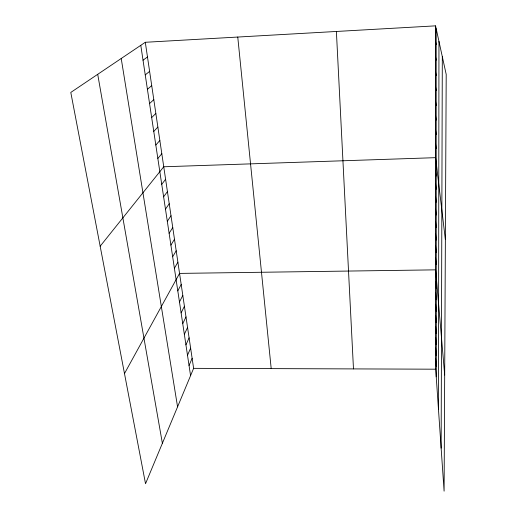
<?xml version="1.0" encoding="UTF-8"?>
<svg xmlns="http://www.w3.org/2000/svg" width="517" height="517" viewBox="0 0 517 517"><rect width="100%" height="100%" fill="white"/><g stroke="black" fill="none" stroke-linecap="round" stroke-linejoin="round"><path stroke-width="0.78" d="M438.487 409.613L438.959 41.379M441.137 448.123L442.313 56.689M145.303 42.284L193.617 368.343L145.523 483.725L70.797 92.433L145.303 42.284L435.553 25.85L446.203 74.403L444.097 491.15L435.708 369.196L435.553 25.85M189.041 365.513L192.13 358.307M187.497 355.25L190.624 348.154M185.933 344.858L189.099 337.872M184.343 334.337L187.555 327.461M182.74 323.681L185.997 316.921M181.112 312.888L184.414 306.245M179.464 301.954L182.811 295.433M177.796 290.877L181.189 284.486M124.487 373.558L179.548 273.403L435.663 269.848L444.685 375.012M174.391 268.291L177.88 262.164M172.659 256.775L176.194 250.79M170.894 245.103L174.488 239.261M169.117 233.277L172.756 227.577M167.308 221.289L171.004 215.744M165.479 209.139L169.227 203.75M163.618 196.822L167.424 191.594M161.737 184.336L165.602 179.27M100.169 246.215L163.747 166.778L435.611 157.666L445.363 239.61M157.834 158.448L161.815 153.73M155.811 145.025L159.85 140.495M153.762 131.408L157.866 127.072M151.681 117.585L155.843 113.456M149.568 103.562L153.801 99.639M147.423 89.331L151.72 85.615M145.245 74.881L149.613 71.385M143.035 60.218L147.474 56.948M193.617 368.343L435.708 369.196M435.56 41.418L436.186 44.578M435.566 56.741L436.193 60.159M97.713 74.319L162.377 443.289M435.572 71.831L436.193 75.488M121.217 58.499L177.57 406.847M435.579 86.682L436.193 90.585M140.786 45.322L190.573 375.646M435.585 101.313L436.193 105.449M435.592 115.718L436.199 120.08M435.598 129.909L436.199 134.485M435.605 143.894L436.199 148.676M435.618 170.843L436.206 176.019M435.624 183.832L436.206 189.19M435.624 196.634L436.206 202.173M435.631 209.262L436.212 214.975M237.762 37.05L271.199 368.615M435.637 221.715L436.212 227.596M435.644 233.994L436.212 240.043M435.65 246.111L436.212 252.309M435.657 258.061L436.219 264.413M435.663 281.481L436.219 288.124M435.669 292.952L436.219 299.737M435.676 304.28L436.225 311.195M435.682 315.454L436.225 322.505M435.689 326.486L436.225 333.659M435.689 337.368L436.225 344.671M435.695 348.115L436.232 355.534M435.702 358.727L436.232 366.256M336.386 31.466L353.479 368.905M436.186 28.745L436.232 376.848"/></g></svg>
